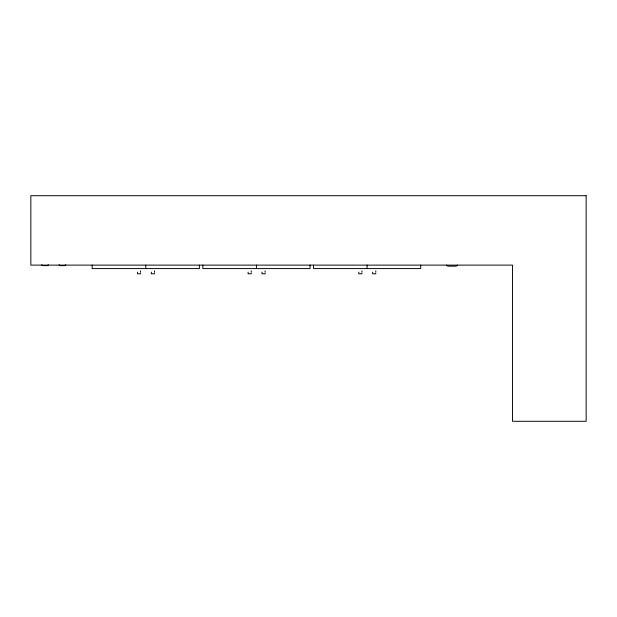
<?xml version="1.0" encoding="UTF-8"?>
<svg xmlns="http://www.w3.org/2000/svg" width="617" height="617" viewBox="0 0 617 617"><rect width="100%" height="100%" fill="white"/><g stroke="black" fill="none" stroke-linecap="round" stroke-linejoin="round"><path stroke-width="0.93" d="M457.567 265.094L456.102 266.166L447.927 266.166L446.461 265.094M48.427 264.847L47.039 265.649L43.036 265.649L41.648 264.847M65.78 264.847L64.392 265.649L60.389 265.649L59.001 264.847M420.701 265.117L420.701 268.588L313.505 268.588L313.505 265.117M375.784 270.894L375.784 271.989M375.784 272.976L375.784 273.794L372.66 273.794L372.66 272.128M367.107 265.117L367.107 268.588M361.901 270.894L361.901 271.989M361.901 272.976L361.901 273.794L358.778 273.794L358.778 272.128M310.035 265.117L310.035 268.588L202.846 268.588L202.846 265.117M265.117 270.894L265.117 271.989M265.117 272.976L265.117 273.794L261.994 273.794L261.994 272.128M256.441 265.117L256.441 268.588M251.235 270.894L251.235 271.989M251.235 272.976L251.235 273.794L248.111 273.794L248.111 272.128M199.376 265.117L199.376 268.588L92.18 268.588L92.18 265.117M154.451 270.894L154.451 271.989M154.451 272.976L154.451 273.794L151.327 273.794L151.327 272.128M145.774 265.117L145.774 268.588M140.568 270.894L140.568 271.989M140.568 272.976L140.568 273.794L137.444 273.794L137.444 272.128M586.15 195.705L30.85 195.705L30.85 265.117L512.472 265.117L512.472 421.295L586.15 421.295L586.15 195.705"/></g></svg>
